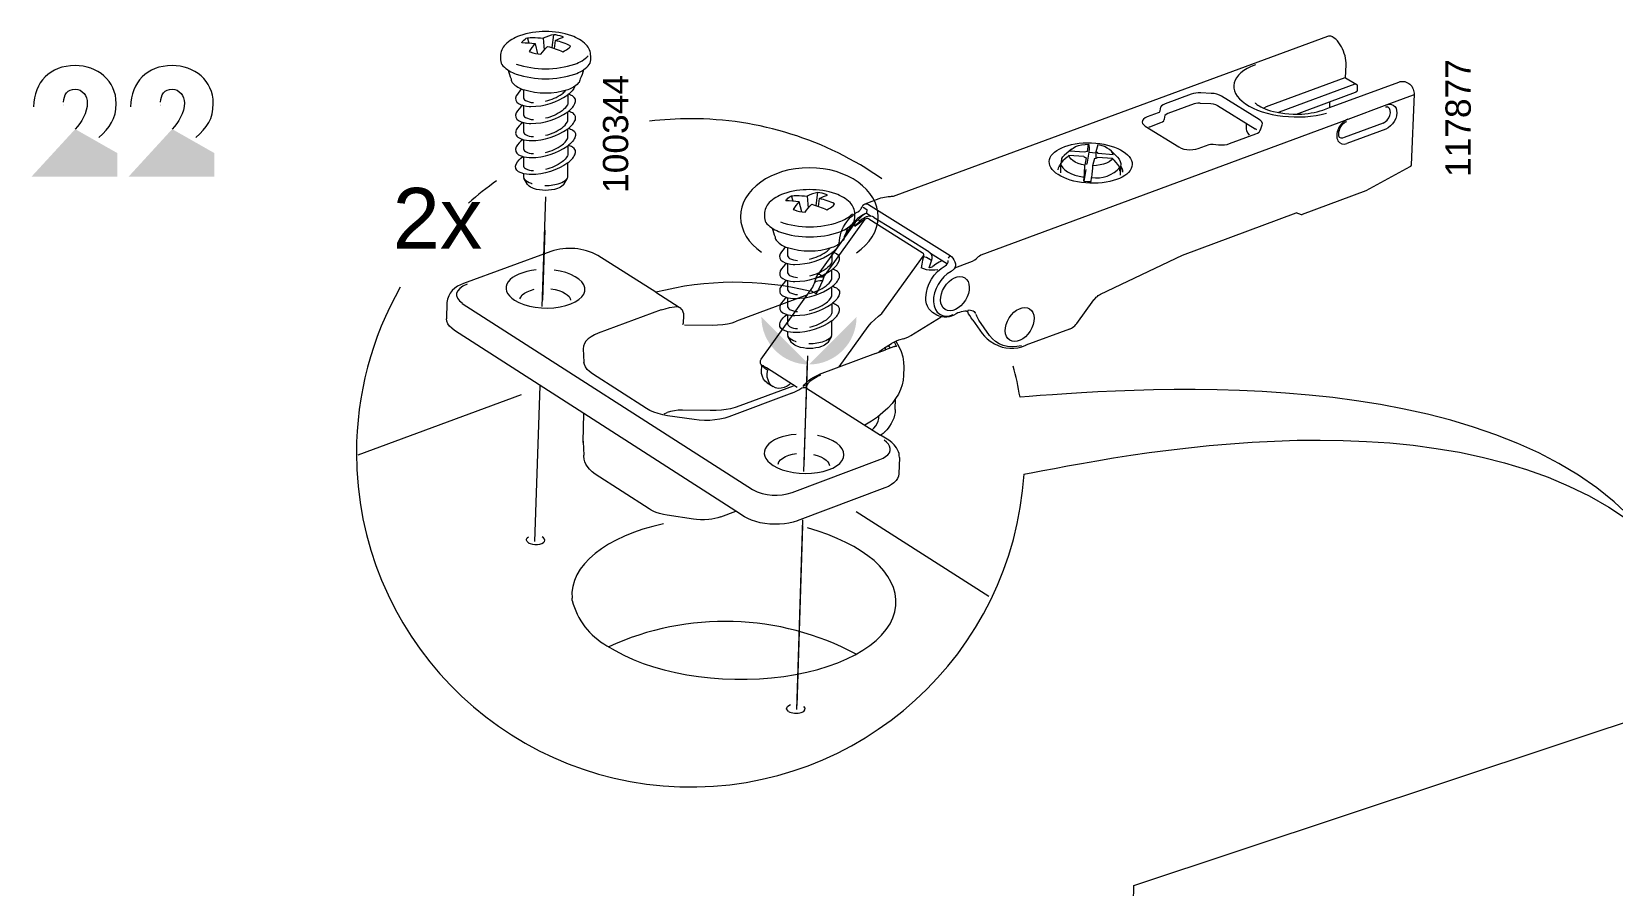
# Model space of a CAD drawing. Header units: metres. Extents: x -6.4 to 35.9, y -8.9 to 6.5.
# Drawn here: x 33.024 to 34.837, y -2.558 to -1.579 of the extents above; entities that cross this region are included whole.
import ezdxf

# ---------------------------------------------------------------- set-up
doc = ezdxf.new("R2010")
doc.units = ezdxf.units.M
doc.header["$MEASUREMENT"] = 0
for name, color, linetype, lineweight in [('PDF13_Geometry_Num_Penna__1_Num_Penna__255_Num_Penna__255_Num_Penna__255', 255, 'Continuous', 18), ('PDF13_Geometry_Num_Penna__7_Num_Penna__7_Num_Penna__7_Num_Penna__7', 7, 'Continuous', 18), ('PDF13_Text_Num_Penna__7_Num_Penna__7_Num_Penna__7_Num_Penna__7', 7, 'Continuous', 18)]:
    doc.layers.add(name, color=color, linetype=linetype, lineweight=lineweight)
doc.styles.add('GENERATED_STYLE_1', font='')
doc.styles.get('GENERATED_STYLE_1').set_extended_font_data('Arial')

msp = doc.modelspace()

# ---------------------------------------------------------------- hatches: boundary and pattern name
at = {"layer": 'PDF13_Geometry_Num_Penna__1_Num_Penna__255_Num_Penna__255_Num_Penna__255', "linetype": 'Continuous', "lineweight": 18}
for points in [[(33.8608, -1.9063, 0.414194), (33.9154, -1.9609)], [(33.9154, -1.9609, 0.414177), (33.9699, -1.9063)]]:
    msp.add_hatch(color=255, dxfattribs=at).paths.add_polyline_path(points)
at = {"layer": 'PDF13_Geometry_Num_Penna__7_Num_Penna__7_Num_Penna__7_Num_Penna__7', "linetype": 'Continuous', "lineweight": 18}
for points in [[(33.0607, -1.6601, 0.04411), (33.0612, -1.6653)], [(33.1719, -1.6601, 0.04411), (33.1724, -1.6653)], [(33.074, -1.691), (33.024, -1.7454), (33.1223, -1.7454), (33.1223, -1.7185)], [(33.1852, -1.691), (33.1353, -1.7454), (33.2336, -1.7454), (33.2336, -1.7185)]]:
    msp.add_hatch(color=7, dxfattribs=at).paths.add_polyline_path(points)

# ---------------------------------------------------------------- linework, layer by layer
at = {"layer": 'PDF13_Geometry_Num_Penna__1_Num_Penna__255_Num_Penna__255_Num_Penna__255', "color": 255, "linetype": 'Continuous', "lineweight": 18, "flags": 128}
for points in [[(33.6103, -1.887), (33.6129, -1.807)], [(33.9098, -2.0765), (33.9138, -1.9563)], [(33.9017, -2.352), (33.9084, -2.1454)]]:
    msp.add_lwpolyline(points, dxfattribs=at)
at = {"layer": 'PDF13_Geometry_Num_Penna__7_Num_Penna__7_Num_Penna__7_Num_Penna__7', "color": 7, "linetype": 'Continuous', "lineweight": 18, "flags": 128}
for points in [[(33.6469, -1.6279, 0.116678), (33.6623, -1.6184, 0.199263), (33.6651, -1.6117), (33.6651, -1.6073, 0.199297), (33.6597, -1.5942, 0.116398), (33.6433, -1.584, 0.161956), (33.5835, -1.584, 0.116287), (33.567, -1.5942, 0.199154), (33.5617, -1.6073), (33.5617, -1.6117, 0.199319), (33.5644, -1.6184, 0.116605), (33.5798, -1.6279, 0.162385)], [(33.9497, -1.8091, 0.116678), (33.9651, -1.7995, 0.199263), (33.9679, -1.7928), (33.9679, -1.7884, 0.199297), (33.9625, -1.7753, 0.116398), (33.946, -1.7652, 0.161956), (33.8862, -1.7652, 0.116287), (33.8698, -1.7753, 0.199154), (33.8644, -1.7884), (33.8644, -1.7928, 0.199319), (33.8672, -1.7995, 0.116605), (33.8826, -1.8091, 0.162385)]]:
    msp.add_lwpolyline(points, format="xyb", close=True, dxfattribs=at)
for points in [[(33.6016, -1.5933, 0.033704), (33.5862, -1.5922, -0.121442), (33.5874, -1.5901, -0.134616), (33.5927, -1.5862)], [(33.5945, -1.5925), (33.5927, -1.5862, -0.014021), (33.5984, -1.5861, -0.02955), (33.6107, -1.5868)], [(33.6043, -1.6047), (33.6016, -1.5933, 0.068225), (33.5944, -1.602, 0.009796), (33.5958, -1.6025, 0.055413), (33.608, -1.6052, -0.06123), (33.6157, -1.5961, -0.039452), (33.6331, -1.6023, 0.106984), (33.6407, -1.5974, 0.105974), (33.6419, -1.5955, 0.042868), (33.6248, -1.5894)], [(33.6208, -1.5976), (33.6227, -1.5827, 0.077604), (33.6107, -1.5868), (33.6116, -1.6004)], [(33.6235, -1.5985), (33.6248, -1.5894, -0.049273), (33.6338, -1.5855, 0.017956), (33.6323, -1.5849, 0.066477), (33.6227, -1.5827)], [(33.5798, -1.6164, 0.162505), (33.6469, -1.6164, 0.116506), (33.6623, -1.6069)], [(33.5705, -1.6234, 0.044749), (33.5738, -1.6334, 0.198015), (33.5759, -1.6385, 0.116083), (33.5877, -1.6458)], [(33.6567, -1.6231, -0.058834), (33.6529, -1.6334, -0.197865), (33.6508, -1.6385, -0.116428), (33.639, -1.6458, -0.162584), (33.5879, -1.6458), (33.5879, -1.6538, 0.276146), (33.5904, -1.6581, 0.116919), (33.5993, -1.6605)], [(33.586, -1.6452, 0.092563), (33.5798, -1.6529, 0.41405), (33.5824, -1.6618, 0.116186), (33.5945, -1.665, 0.00774), (33.5966, -1.665, 0.154824), (33.6387, -1.6516)], [(33.6474, -1.6414, -0.125037), (33.6389, -1.6515), (33.6389, -1.6609, -0.124029), (33.6383, -1.6632, -0.116819), (33.6322, -1.6701, -0.096091), (33.6134, -1.6786)], [(33.6134, -1.659, 0.095932), (33.6322, -1.6506, 0.072457), (33.6363, -1.6466)], [(33.5872, -1.6637, 0.106437), (33.5798, -1.6724, 0.413773), (33.5824, -1.6813, 0.116199), (33.5945, -1.6845, 0.009672), (33.5966, -1.6845, 0.154911), (33.6387, -1.6712)], [(33.5879, -1.664), (33.5879, -1.6734, 0.275631), (33.5904, -1.6776, 0.116107), (33.5993, -1.68)], [(33.6134, -1.6981, 0.095912), (33.6322, -1.6896, 0.116476), (33.6383, -1.6827, 0.124305), (33.6389, -1.6804), (33.6387, -1.6712, 0.116672), (33.647, -1.6618, 0.413813), (33.6443, -1.653, 0.046836), (33.6396, -1.651)], [(33.5872, -1.6833, 0.105362), (33.5798, -1.692, 0.414857), (33.5824, -1.7008, 0.115859), (33.5945, -1.704, 0.005812), (33.5966, -1.7041, 0.154993), (33.6387, -1.6907)], [(33.5879, -1.6835), (33.5879, -1.6929, 0.275213), (33.5904, -1.6972, 0.115665), (33.5993, -1.6996), (33.5995, -1.6996)], [(33.6134, -1.7177, 0.095753), (33.6322, -1.7092, 0.116186), (33.6383, -1.7023, 0.124029), (33.6389, -1.7), (33.6387, -1.6907, 0.117141), (33.647, -1.6814, 0.414418), (33.6443, -1.6725, 0.049003), (33.6396, -1.6705)], [(33.999, -1.748, 0.154349), (33.7797, -1.6791, 0.030436), (33.7326, -1.6819)], [(33.5872, -1.7028, 0.105554), (33.5798, -1.7115, 0.413478), (33.5824, -1.7204, 0.116199), (33.5945, -1.7236, 0.005812), (33.5966, -1.7236, 0.154829), (33.6387, -1.7102)], [(33.5879, -1.703), (33.5879, -1.7124, 0.27547), (33.5904, -1.7167, 0.116937), (33.5993, -1.7191), (33.5995, -1.7191)], [(33.6396, -1.6901, -0.046068), (33.6443, -1.6919, -0.413248), (33.647, -1.7009, -0.116279), (33.6389, -1.7101), (33.6389, -1.7195, -0.124169), (33.6383, -1.7218, -0.116425), (33.6322, -1.7287, -0.095743), (33.6134, -1.7372)], [(33.6387, -1.7298, 0.116748), (33.647, -1.7204, 0.413967), (33.6443, -1.7116, 0.046087), (33.6396, -1.7096)], [(33.6123, -1.7557, 0.007574), (33.6134, -1.7557, 0.0805), (33.6299, -1.753, 0.116365), (33.6375, -1.7484, 0.200301), (33.6389, -1.7451), (33.6389, -1.7297, -0.1549), (33.5966, -1.7432, -0.007744), (33.5945, -1.7431, -0.116186), (33.5824, -1.7399, -0.414055), (33.5798, -1.7311, -0.106628), (33.5872, -1.7224)], [(33.5879, -1.7226), (33.5879, -1.732, 0.276146), (33.5904, -1.7363, 0.116919), (33.5993, -1.7386)], [(34.2329, -1.7373), (34.2306, -1.7505), (34.2347, -1.751), (34.239, -1.7512), (34.2392, -1.7465, 0.275339), (34.2718, -1.7345), (34.2696, -1.7316), (34.2674, -1.7291), (34.2653, -1.7267), (34.2633, -1.7247), (34.2462, -1.7235)], [(33.5879, -1.7421), (33.5879, -1.7451, 0.20007), (33.5892, -1.7484, 0.116752), (33.5968, -1.753, 0.003258), (33.5979, -1.7534)], [(33.6382, -1.7474), (33.634, -1.7545, -0.064941), (33.6334, -1.7552, -0.116461), (33.6271, -1.7591, -0.161959), (33.5996, -1.7591, -0.116357), (33.5933, -1.7552, -0.064941), (33.5927, -1.7545), (33.5885, -1.7474)], [(33.9043, -1.7744, 0.033704), (33.8889, -1.7733, -0.121442), (33.8902, -1.7712, -0.134616), (33.8954, -1.7674)], [(33.8973, -1.7736), (33.8954, -1.7674, -0.014021), (33.9012, -1.7672, -0.02955), (33.9134, -1.7679)], [(33.907, -1.7858), (33.9043, -1.7744, 0.068225), (33.8972, -1.7831, 0.009796), (33.8986, -1.7836, 0.055413), (33.9108, -1.7863, -0.06123), (33.9185, -1.7772, -0.039452), (33.9358, -1.7834, 0.106984), (33.9434, -1.7785, 0.105974), (33.9446, -1.7766, 0.042868), (33.9276, -1.7706)], [(33.9236, -1.7787), (33.9255, -1.7638, 0.077604), (33.9134, -1.7679), (33.9143, -1.7815)], [(33.9263, -1.7796), (33.9276, -1.7706, -0.049273), (33.9366, -1.7666, 0.017956), (33.9351, -1.766, 0.066477), (33.9255, -1.7638)], [(33.8826, -1.7975, 0.162505), (33.9497, -1.7975, 0.116506), (33.9651, -1.788)], [(33.8733, -1.8045, 0.044749), (33.8766, -1.8145, 0.198015), (33.8787, -1.8196, 0.116083), (33.8905, -1.8269)], [(33.9595, -1.8042, -0.058834), (33.9557, -1.8145, -0.197865), (33.9536, -1.8196, -0.116428), (33.9417, -1.8269, -0.162584), (33.8906, -1.827), (33.8906, -1.835, 0.276146), (33.8932, -1.8392, 0.116919), (33.9021, -1.8416)], [(33.7398, -1.8781), (33.6734, -1.8359, 0.207227), (33.6193, -1.8314), (33.5194, -1.8682, 0.320421), (33.5003, -1.8898), (33.4998, -1.9085)], [(33.8887, -1.8263, 0.092563), (33.8825, -1.834, 0.41405), (33.8852, -1.8429, 0.116186), (33.8972, -1.8461, 0.00774), (33.8993, -1.8461, 0.154824), (33.9415, -1.8327)], [(33.9502, -1.8226, -0.125037), (33.9416, -1.8326), (33.9416, -1.842, -0.124029), (33.9411, -1.8443, -0.116819), (33.9349, -1.8512, -0.096091), (33.9161, -1.8597)], [(33.9161, -1.8402, 0.095932), (33.935, -1.8317, 0.072457), (33.9391, -1.8278)], [(33.8899, -1.8449, 0.106437), (33.8825, -1.8536, 0.413773), (33.8852, -1.8624, 0.116199), (33.8972, -1.8656, 0.009672), (33.8993, -1.8657, 0.154911), (33.9415, -1.8523)], [(33.8906, -1.8451), (33.8906, -1.8545, 0.275631), (33.8932, -1.8588, 0.116107), (33.9021, -1.8611)], [(33.9161, -1.8793, 0.095912), (33.9349, -1.8708, 0.116476), (33.9411, -1.8638, 0.124305), (33.9416, -1.8616), (33.9415, -1.8523, 0.116672), (33.9497, -1.8429, 0.413813), (33.9471, -1.8341, 0.046836), (33.9424, -1.8321)], [(34.0961, -1.8998), (34.0941, -1.8998), (34.0921, -1.9), (34.0898, -1.9005), (34.088, -1.9011), (34.0859, -1.9018), (34.0841, -1.9029, -0.282651), (34.0621, -1.9042), (34.0571, -1.9011), (34.0549, -1.8993), (34.0529, -1.897), (34.0513, -1.8941), (34.0501, -1.8912), (34.0495, -1.8876), (34.0493, -1.884, -0.253946), (34.0716, -1.8477), (34.0729, -1.8468), (34.074, -1.8452), (34.0749, -1.8437), (34.0751, -1.8418)], [(33.9165, -1.8769, 0.123143), (33.7398, -1.8781), (33.7664, -1.895), (33.7666, -1.895), (33.7666, -1.8953), (33.7668, -1.8953), (33.7668, -1.8954), (33.7671, -1.8954), (33.7673, -1.8957), (33.7675, -1.8957), (33.7675, -1.8959), (33.7678, -1.8959), (33.7678, -1.8961), (33.768, -1.8961), (33.768, -1.8964), (33.7682, -1.8964), (33.7682, -1.8966), (33.7684, -1.8966), (33.7684, -1.8969), (33.7687, -1.8969), (33.7687, -1.897), (33.7689, -1.897), (33.7689, -1.8973), (33.7691, -1.8973), (33.7691, -1.8975), (33.7694, -1.8977), (33.7694, -1.8979), (33.7696, -1.8979), (33.7696, -1.8982), (33.7698, -1.8984), (33.7698, -1.8986), (33.77, -1.8986), (33.77, -1.8989), (33.7702, -1.8991), (33.7702, -1.8993), (33.7705, -1.8995), (33.7705, -1.8998), (33.7707, -1.9), (33.7707, -1.9002), (33.7707, -1.9005), (33.7709, -1.9006), (33.7709, -1.9009), (33.7709, -1.9011), (33.7712, -1.9014), (33.7712, -1.9015), (33.7712, -1.9018), (33.7712, -1.902), (33.7712, -1.9022), (33.7714, -1.9022), (33.7714, -1.9025), (33.7714, -1.9027), (33.7714, -1.9029), (33.7714, -1.9031), (33.7714, -1.9034), (33.7714, -1.9035), (33.7714, -1.9038), (33.7714, -1.904), (33.7714, -1.9042), (33.7712, -1.9137)], [(33.8899, -1.8644, 0.105362), (33.8825, -1.8731, 0.414857), (33.8852, -1.882, 0.115859), (33.8972, -1.8852, 0.005812), (33.8993, -1.8852, 0.154993), (33.9415, -1.8718)], [(33.8906, -1.8646), (33.8906, -1.874, 0.275213), (33.8932, -1.8783, 0.115665), (33.9021, -1.8807), (33.9023, -1.8807)], [(33.9161, -1.8988, 0.095753), (33.9349, -1.8903, 0.116186), (33.9411, -1.8834, 0.124029), (33.9416, -1.8811), (33.9415, -1.8718, 0.117141), (33.9497, -1.8625, 0.414418), (33.9471, -1.8536, 0.049003), (33.9424, -1.8517)], [(33.4467, -1.8724, 0.130879), (33.3965, -2.0622, 0.968599), (34.162, -2.0866)], [(33.8899, -1.8839, 0.105554), (33.8825, -1.8926, 0.413478), (33.8852, -1.9015, 0.116199), (33.8972, -1.9047, 0.005812), (33.8993, -1.9047, 0.154829), (33.9415, -1.8914)], [(33.8906, -1.8842), (33.8906, -1.8936, 0.27547), (33.8932, -1.8978, 0.116937), (33.9021, -1.9002), (33.9023, -1.9002)], [(33.9424, -1.8712, -0.046068), (33.947, -1.8731, -0.413248), (33.9497, -1.882, -0.116279), (33.9416, -1.8912), (33.9416, -1.9006, -0.124169), (33.9411, -1.9029, -0.116425), (33.9349, -1.9099, -0.095743), (33.9161, -1.9183)], [(33.5178, -1.8908), (33.8507, -2.1042, 0.213569), (33.8962, -2.1075), (33.9965, -2.0699)], [(33.9415, -1.9109, 0.116748), (33.9497, -1.9016, 0.413967), (33.9471, -1.8927, 0.046087), (33.9424, -1.8907)], [(33.9151, -1.9368, 0.007574), (33.9161, -1.9369, 0.0805), (33.9327, -1.9342, 0.116365), (33.9403, -1.9295, 0.200301), (33.9416, -1.9262), (33.9416, -1.9108, -0.1549), (33.8993, -1.9243, -0.007744), (33.8972, -1.9242, -0.116186), (33.8852, -1.921, -0.414055), (33.8825, -1.9122, -0.106628), (33.8899, -1.9035)], [(33.8906, -1.9037), (33.8906, -1.9131, 0.276146), (33.8932, -1.9174, 0.116919), (33.9021, -1.9198)], [(33.8906, -1.9232), (33.8906, -1.9262, 0.20007), (33.892, -1.9295, 0.116752), (33.8996, -1.9342, 0.003258), (33.9007, -1.9345)], [(33.941, -1.9286), (33.9368, -1.9356, -0.064941), (33.9362, -1.9363, -0.116461), (33.9299, -1.9403, -0.161959), (33.9024, -1.9403, -0.116357), (33.8961, -1.9363, -0.064941), (33.8955, -1.9356), (33.8913, -1.9286)], [(34.1231, -1.934), (34.1281, -1.9372, 0.239882), (34.1639, -1.9389)]]:
    msp.add_lwpolyline(points, format="xyb", dxfattribs=at)
for points in [[(34.0152, -1.7668), (34.5103, -1.5845)], [(34.5103, -1.5845), (34.5114, -1.5842), (34.5123, -1.584), (34.5135, -1.5842), (34.5144, -1.5845), (34.515, -1.5849), (34.5157, -1.5851)], [(34.5306, -1.6321), (34.5313, -1.6174), (34.5313, -1.6149), (34.531, -1.6124), (34.5306, -1.6097), (34.5301, -1.6071), (34.5292, -1.6043), (34.5283, -1.6016), (34.5272, -1.5991), (34.5259, -1.5967), (34.5245, -1.5942), (34.5229, -1.5919), (34.5213, -1.5899), (34.5195, -1.588), (34.5175, -1.5866), (34.5157, -1.5851), (34.515, -1.5849), (34.5144, -1.5851)], [(34.3645, -1.6494), (34.3616, -1.6494), (34.3589, -1.6496), (34.3561, -1.65), (34.3537, -1.651)], [(34.3767, -1.65), (34.3645, -1.6494)], [(34.5297, -1.6322), (34.4427, -1.6644)], [(34.5428, -1.6395), (34.542, -1.6393), (34.5414, -1.6395), (34.4544, -1.6717)], [(34.4742, -1.674), (34.5123, -1.6598), (34.542, -1.6487)], [(34.5123, -1.6598), (34.5121, -1.6663), (34.5917, -1.637)], [(34.5306, -1.6321), (34.5303, -1.6321), (34.5297, -1.6322)], [(34.5306, -1.6321), (34.5428, -1.6395), (34.543, -1.6395), (34.543, -1.6397), (34.5432, -1.6397), (34.5432, -1.6399), (34.5434, -1.6399), (34.5434, -1.6402), (34.5437, -1.6402), (34.5437, -1.6403), (34.5437, -1.6406), (34.5439, -1.6406), (34.5439, -1.6409), (34.5439, -1.641), (34.5439, -1.6413), (34.5439, -1.6415), (34.5441, -1.6415), (34.5441, -1.6417)], [(34.5439, -1.6465), (34.5439, -1.6467), (34.5439, -1.647), (34.5437, -1.647), (34.5437, -1.6471), (34.5437, -1.6474), (34.5437, -1.6475), (34.5434, -1.6475), (34.5434, -1.6478), (34.5432, -1.6478), (34.5432, -1.648), (34.543, -1.6483), (34.5428, -1.6483), (34.5428, -1.6485), (34.5426, -1.6485), (34.5426, -1.6487), (34.5423, -1.6487), (34.542, -1.6487)], [(34.5441, -1.6417), (34.5439, -1.6465)], [(34.6031, -1.6386), (34.6042, -1.6395), (34.6054, -1.6406), (34.6065, -1.6419), (34.6074, -1.6435), (34.6081, -1.6451), (34.6086, -1.6467), (34.609, -1.6483), (34.6092, -1.6498), (34.6092, -1.651), (34.6058, -1.7321), (34.6058, -1.7323), (34.6058, -1.7325), (34.6058, -1.7328), (34.6056, -1.7328), (34.6056, -1.733), (34.6056, -1.7332), (34.6054, -1.7332), (34.6054, -1.7335), (34.6052, -1.7336), (34.6052, -1.7339), (34.605, -1.7339), (34.6047, -1.7339), (34.6047, -1.7341), (34.6045, -1.7341), (34.554, -1.7618), (34.5538, -1.7618)], [(34.5917, -1.637), (34.5932, -1.6365), (34.595, -1.6363), (34.5966, -1.6363), (34.5984, -1.6365), (34.6, -1.6373), (34.6018, -1.6379), (34.6031, -1.6386)], [(34.3181, -1.6674), (34.3178, -1.6705)], [(34.3237, -1.662), (34.3215, -1.6631), (34.3197, -1.6643), (34.3185, -1.6659), (34.3181, -1.6674)], [(34.3537, -1.651), (34.3237, -1.662)], [(34.3569, -1.6622), (34.3269, -1.6732)], [(34.3638, -1.6613), (34.3614, -1.6613), (34.3589, -1.6615), (34.3569, -1.6622)], [(34.3638, -1.6613), (34.376, -1.6618), (34.3789, -1.6622), (34.3816, -1.6629), (34.3839, -1.6638), (34.4271, -1.6906)], [(34.3882, -1.6532), (34.3859, -1.6519), (34.383, -1.651), (34.3798, -1.6503), (34.3767, -1.65)], [(34.4316, -1.6798), (34.3882, -1.6532)], [(34.4269, -1.6608), (34.4271, -1.6611), (34.4278, -1.6618), (34.429, -1.6627), (34.4301, -1.6636), (34.4316, -1.6644), (34.4334, -1.6656), (34.4357, -1.6665), (34.4384, -1.6676), (34.4411, -1.6687), (34.4445, -1.6699), (34.4481, -1.6708), (34.4521, -1.6717), (34.4565, -1.6725), (34.461, -1.6731), (34.4657, -1.6735), (34.4706, -1.674), (34.4756, -1.674), (34.4806, -1.6737), (34.4841, -1.6735), (34.4878, -1.6731), (34.4912, -1.6725), (34.4945, -1.6719), (34.4981, -1.6712), (34.5015, -1.6701), (34.5046, -1.6692), (34.5121, -1.6663)], [(34.4427, -1.6644), (34.4396, -1.6656), (34.4368, -1.6669)], [(34.5779, -1.6631), (34.5806, -1.6624), (34.5831, -1.6627), (34.5853, -1.6634), (34.5871, -1.6649), (34.5885, -1.6669), (34.5892, -1.6696), (34.5894, -1.6725), (34.5889, -1.6757), (34.5881, -1.6789), (34.5865, -1.6821), (34.5845, -1.685), (34.582, -1.6874), (34.5795, -1.6894), (34.5768, -1.6909), (34.5322, -1.7075)], [(34.5779, -1.6631), (34.5333, -1.6798)], [(34.5795, -1.666), (34.5792, -1.6659), (34.5788, -1.6659), (34.5784, -1.6656), (34.5779, -1.6656), (34.5774, -1.6659), (34.577, -1.6659), (34.5763, -1.666)], [(34.6081, -1.6519), (34.5779, -1.6631)], [(34.6092, -1.651), (34.6088, -1.6516), (34.6081, -1.6519)], [(34.5333, -1.6798), (34.1126, -1.8355)], [(34.3032, -1.6769), (34.3007, -1.6782), (34.2989, -1.6796), (34.2978, -1.6812), (34.2973, -1.6829), (34.2978, -1.6845), (34.2992, -1.6861), (34.301, -1.6877)], [(34.3158, -1.6724), (34.3032, -1.6769)], [(34.3061, -1.6884), (34.3187, -1.6836), (34.3208, -1.6828), (34.3221, -1.6814), (34.3228, -1.68)], [(34.3178, -1.6705), (34.3174, -1.6712), (34.3169, -1.6719), (34.3158, -1.6724)], [(34.3231, -1.6769), (34.3228, -1.68)], [(34.3269, -1.6732), (34.3248, -1.6741), (34.3235, -1.6755), (34.3231, -1.6769)], [(34.4165, -1.6841), (34.4165, -1.6881), (34.4165, -1.6906), (34.4172, -1.693), (34.4186, -1.6956), (34.4201, -1.6981)], [(34.435, -1.6861), (34.4352, -1.6845), (34.4348, -1.6828), (34.4334, -1.6814), (34.4316, -1.6798)], [(34.4535, -1.6719), (34.4537, -1.6719), (34.4539, -1.6717), (34.4542, -1.6717), (34.4544, -1.6717)], [(34.5317, -1.6825), (34.5306, -1.6829), (34.5297, -1.6836), (34.5286, -1.6845), (34.5274, -1.6854), (34.5263, -1.6865), (34.5254, -1.688), (34.5245, -1.6893), (34.5238, -1.6909), (34.5231, -1.6925), (34.5227, -1.6938), (34.5225, -1.6954), (34.5225, -1.6967), (34.5225, -1.6976), (34.5227, -1.6987), (34.5229, -1.6994), (34.5231, -1.6999), (34.5234, -1.7003), (34.5238, -1.7005)], [(34.5736, -1.6841), (34.529, -1.7007), (34.527, -1.7012), (34.5254, -1.7012), (34.5238, -1.7005)], [(34.301, -1.6877), (34.3395, -1.7115)], [(34.3061, -1.6884), (34.3057, -1.6886), (34.305, -1.6889)], [(34.3976, -1.7075), (34.4276, -1.6965)], [(34.429, -1.692), (34.4283, -1.6913), (34.4271, -1.6906)], [(34.4276, -1.6965), (34.4296, -1.6956), (34.4314, -1.6945), (34.4325, -1.693), (34.4332, -1.6917)], [(34.4332, -1.6917), (34.435, -1.6861)], [(34.2304, -1.7224), (34.2133, -1.7212), (34.2113, -1.7231), (34.209, -1.7251), (34.2065, -1.7274), (34.204, -1.7299)], [(34.2052, -1.7247), (34.2063, -1.7228), (34.2081, -1.7211)], [(34.2162, -1.7141), (34.2081, -1.7211)], [(34.2309, -1.746), (34.2311, -1.7423), (34.2313, -1.7387), (34.2315, -1.7355), (34.2318, -1.7323), (34.2277, -1.7315), (34.2241, -1.7303), (34.2207, -1.7289), (34.2178, -1.7271), (34.2158, -1.7254), (34.2142, -1.7233), (34.2133, -1.7212)], [(34.2144, -1.7163), (34.216, -1.7143), (34.2182, -1.7127), (34.221, -1.7111), (34.2243, -1.7099), (34.2279, -1.7091), (34.232, -1.7085), (34.236, -1.7082)], [(34.2313, -1.7176), (34.2144, -1.7163)], [(34.2347, -1.7166), (34.2329, -1.717), (34.2313, -1.7176)], [(34.2365, -1.7131), (34.2363, -1.7176), (34.234, -1.731)], [(34.2347, -1.7166), (34.236, -1.7082), (34.2363, -1.7093), (34.2363, -1.7105), (34.2365, -1.7118), (34.2365, -1.7131)], [(34.2363, -1.7176), (34.2403, -1.7179), (34.2444, -1.7181)], [(34.2444, -1.7172), (34.2442, -1.7244)], [(34.2642, -1.7203), (34.2635, -1.7183), (34.2622, -1.7163), (34.2599, -1.7143), (34.2573, -1.7127), (34.2541, -1.7111), (34.2505, -1.7099), (34.2464, -1.7089), (34.2444, -1.7172)], [(34.2471, -1.719), (34.246, -1.7179), (34.2444, -1.7172)], [(34.2642, -1.7203), (34.2471, -1.719)], [(34.2615, -1.7156), (34.2692, -1.7233)], [(34.3395, -1.7115), (34.342, -1.713), (34.3451, -1.7138), (34.3485, -1.7145), (34.3521, -1.7147), (34.3555, -1.7145), (34.3589, -1.7141), (34.3618, -1.7131), (34.3744, -1.7086), (34.3758, -1.7082), (34.3771, -1.7082), (34.3787, -1.7082)], [(34.3787, -1.7082), (34.385, -1.7089)], [(34.385, -1.7089), (34.3884, -1.7091), (34.3917, -1.7089), (34.3949, -1.7085), (34.3976, -1.7075)], [(34.2011, -1.7377), (34.2013, -1.7355), (34.2025, -1.7332), (34.204, -1.7312)], [(34.2038, -1.7332), (34.2036, -1.7413)], [(34.204, -1.7321), (34.2038, -1.7332), (34.2038, -1.7344), (34.204, -1.7299)], [(34.205, -1.7289), (34.2052, -1.7247)], [(34.2304, -1.7224), (34.2315, -1.7233), (34.2333, -1.724)], [(34.2333, -1.724), (34.2318, -1.7323)], [(34.234, -1.731), (34.2336, -1.7312), (34.2331, -1.7312)], [(34.2426, -1.7248), (34.2406, -1.733), (34.2403, -1.7359), (34.2399, -1.7393), (34.2396, -1.7427), (34.2392, -1.7465)], [(34.2633, -1.7247), (34.2617, -1.7267), (34.2595, -1.7285), (34.2565, -1.73), (34.2532, -1.7312), (34.2491, -1.7321), (34.245, -1.7328), (34.2406, -1.733)], [(34.2426, -1.7248), (34.2446, -1.7242), (34.2462, -1.7235)], [(34.2692, -1.7233), (34.271, -1.7255), (34.2723, -1.728), (34.2728, -1.7305)], [(34.2728, -1.7305), (34.2726, -1.735), (34.2718, -1.735)], [(34.2718, -1.7391), (34.2718, -1.7345)], [(34.2726, -1.735), (34.2726, -1.737), (34.2718, -1.7391)], [(34.2726, -1.7357), (34.2723, -1.7438)], [(34.2728, -1.7336), (34.2742, -1.7359), (34.2748, -1.7381), (34.275, -1.7404)], [(34.2306, -1.7505), (34.2309, -1.746)], [(33.6096, -1.8944), (33.6137, -1.7688)], [(33.9798, -1.7765), (33.9958, -1.7706)], [(33.9958, -1.7706), (33.9978, -1.7699), (33.9999, -1.7695), (34.0019, -1.769), (34.0042, -1.7686), (34.0062, -1.7683), (34.0087, -1.7682), (34.0098, -1.7679), (34.0112, -1.7679), (34.0123, -1.7677), (34.0134, -1.7674), (34.0143, -1.7673), (34.0152, -1.7668)], [(34.5538, -1.7618), (34.481, -1.7889), (34.4806, -1.7891), (34.4801, -1.7891)], [(33.9323, -1.8603), (33.9796, -1.7943)], [(33.9503, -1.8234), (33.9501, -1.8216), (33.9503, -1.8186), (33.9507, -1.8155), (33.9514, -1.8123), (33.9523, -1.8092), (33.9535, -1.806), (33.955, -1.8031), (33.9569, -1.7999), (33.9587, -1.7972), (33.9609, -1.7944), (33.9631, -1.792), (33.9656, -1.79), (33.9681, -1.7879), (33.9708, -1.7862), (33.9719, -1.7857)], [(33.9778, -1.7889), (33.9744, -1.7911), (33.971, -1.7936), (33.9676, -1.7968), (33.9647, -1.8004), (33.9623, -1.804), (33.96, -1.808), (33.9582, -1.8123)], [(33.9785, -1.793), (33.9762, -1.7944), (33.9742, -1.7963), (33.9722, -1.7981), (33.9702, -1.7999), (33.9683, -1.8017), (33.9681, -1.8017), (33.9681, -1.8019), (33.9681, -1.8021), (33.9681, -1.8024), (33.9683, -1.8024)], [(33.9814, -1.7873), (33.9796, -1.7882), (33.9778, -1.7894), (33.9764, -1.7904), (33.9751, -1.7916), (33.9735, -1.7931), (33.9717, -1.795)], [(33.9719, -1.7857), (33.9724, -1.7852), (33.9731, -1.7848), (33.9735, -1.7844), (33.974, -1.7837), (33.9744, -1.7832), (33.9749, -1.7826)], [(33.9728, -1.7857), (33.9724, -1.7855), (33.9719, -1.7857)], [(33.9749, -1.7826), (33.9753, -1.7819), (33.9758, -1.781), (33.9762, -1.7803), (33.9766, -1.7794), (33.9771, -1.7787), (33.9778, -1.7781)], [(33.9776, -1.7806), (33.9816, -1.783), (33.9814, -1.7873), (33.9866, -1.7907)], [(33.9778, -1.7781), (33.978, -1.7776), (33.9785, -1.7774), (33.9787, -1.7771), (33.9792, -1.777), (33.9796, -1.7767), (33.9798, -1.7765), (33.9809, -1.7765), (33.9823, -1.7767), (33.9837, -1.7774), (34.0774, -1.8359)], [(33.9785, -1.793), (33.9787, -1.7927), (33.9789, -1.7924), (33.9792, -1.7923), (33.9794, -1.7923), (33.9796, -1.792)], [(33.9841, -1.794), (33.9827, -1.7936), (33.9812, -1.7936), (33.9796, -1.7943), (33.9794, -1.7944), (33.9789, -1.7947)], [(33.9796, -1.792), (33.9814, -1.7911), (33.983, -1.7907), (33.9845, -1.7904), (33.9863, -1.7904), (33.9877, -1.7908), (33.9893, -1.7916), (33.9895, -1.7918), (34.0118, -1.8057), (34.0508, -1.8301)], [(33.9841, -1.794), (34.0452, -1.8324)], [(34.3436, -1.8355), (34.4738, -1.7871)], [(34.4801, -1.7891), (34.4738, -1.7871), (34.474, -1.7871)], [(33.9683, -1.7981), (33.926, -1.8572), (33.9264, -1.8572), (33.9273, -1.8574), (33.9285, -1.858), (33.9302, -1.859), (33.9323, -1.8603)], [(33.9683, -1.8024), (33.9676, -1.8017), (33.9674, -1.8011), (33.9674, -1.8004), (33.9674, -1.7996), (33.9679, -1.7991), (33.9683, -1.7981)], [(33.9692, -1.8008), (33.9674, -1.8011)], [(33.9674, -1.8011), (33.9679, -1.8011), (33.9681, -1.8011), (33.9683, -1.8011), (33.9686, -1.8011), (33.969, -1.8011)], [(33.9789, -1.7947), (33.9751, -1.7972), (33.9717, -1.7999), (33.9683, -1.8024)], [(33.9683, -1.7981), (33.9688, -1.7976), (33.9692, -1.797), (33.9699, -1.7965), (33.9704, -1.796), (33.971, -1.7954), (33.9717, -1.795)], [(33.9717, -1.795), (33.9742, -1.7963)], [(34.0508, -1.8301), (34.0508, -1.8303), (34.051, -1.8303), (34.0513, -1.8303), (34.0513, -1.8305), (34.0515, -1.8305), (34.0515, -1.8308), (34.0517, -1.8308)], [(33.999, -1.9025), (34.0465, -1.8362)], [(34.0465, -1.8362), (34.0465, -1.8366), (34.0465, -1.8371), (34.0454, -1.8414), (34.0447, -1.8459), (34.044, -1.8502)], [(34.0452, -1.8324), (34.0461, -1.8333), (34.0465, -1.8346), (34.0465, -1.8362)], [(34.0465, -1.8371), (34.0483, -1.8373), (34.0501, -1.838), (34.0519, -1.8389), (34.0533, -1.8398)], [(34.0544, -1.8333), (34.0517, -1.8308)], [(34.0533, -1.8502), (34.056, -1.8421), (34.0533, -1.8398)], [(34.0684, -1.8418), (34.0646, -1.8437), (34.0609, -1.8459), (34.0573, -1.8486), (34.0571, -1.8488), (34.0562, -1.8493), (34.0549, -1.8498), (34.0533, -1.8502)], [(34.056, -1.8421), (34.0567, -1.8393), (34.0565, -1.8369), (34.0558, -1.8349), (34.0544, -1.8333)], [(34.0547, -1.8333), (34.074, -1.8454)], [(34.0774, -1.8359), (34.0763, -1.8369), (34.0756, -1.838), (34.0751, -1.8391)], [(34.0774, -1.8359), (34.079, -1.8373), (34.0803, -1.8389), (34.0815, -1.8407), (34.0826, -1.843), (34.083, -1.8443), (34.0833, -1.8454), (34.0833, -1.8466), (34.0833, -1.8477), (34.083, -1.8488), (34.0826, -1.8502)], [(34.0826, -1.8502), (34.0999, -1.8437), (34.1028, -1.8423), (34.1056, -1.841), (34.1076, -1.8393), (34.1094, -1.8375)], [(34.1126, -1.8355), (34.1108, -1.8365), (34.1094, -1.8375)], [(34.2421, -1.8869), (34.2426, -1.8862), (34.2437, -1.8849), (34.2448, -1.8837), (34.246, -1.8828), (34.2471, -1.8817), (34.2484, -1.881), (34.2496, -1.8804), (34.3436, -1.8355)], [(33.9307, -1.8651), (33.9287, -1.87), (33.9262, -1.8749), (33.9233, -1.8797), (33.9212, -1.8784), (33.9194, -1.8775), (33.9181, -1.8768), (33.9174, -1.8763), (33.9169, -1.8763)], [(33.9215, -1.8675), (33.9231, -1.8628), (33.9237, -1.8619), (33.9251, -1.861), (33.9269, -1.8606), (33.9294, -1.8603), (33.9323, -1.8603), (33.9307, -1.8651)], [(33.9307, -1.8651), (33.9278, -1.8651), (33.9255, -1.8653), (33.9235, -1.8657), (33.9221, -1.8666), (33.9215, -1.8675)], [(33.9231, -1.8628), (33.9231, -1.8626), (33.9233, -1.8626), (33.9233, -1.8623), (33.9233, -1.8621), (33.9235, -1.8619), (33.9235, -1.8617), (33.9235, -1.8614), (33.9237, -1.8614), (33.9237, -1.8612), (33.9237, -1.861), (33.9239, -1.8608), (33.9239, -1.8606), (33.9241, -1.8603), (33.9241, -1.86), (33.9244, -1.8599), (33.9244, -1.8596), (33.9244, -1.8595), (33.9246, -1.8595), (33.9246, -1.8592), (33.9249, -1.859), (33.9249, -1.8587), (33.9251, -1.8587), (33.9251, -1.8585), (33.9251, -1.8583), (33.9253, -1.8583), (33.9253, -1.858), (33.9255, -1.858), (33.9255, -1.8578), (33.9255, -1.8576), (33.9257, -1.8576), (33.9257, -1.8574), (33.926, -1.8572)], [(34.063, -1.8522), (34.0596, -1.8527), (34.0562, -1.8527), (34.0533, -1.8527), (34.0503, -1.8522), (34.0472, -1.8513), (34.044, -1.8502)], [(34.0826, -1.8502), (34.0819, -1.8511), (34.0812, -1.8518), (34.0806, -1.8524), (34.0801, -1.8531), (34.0792, -1.8535), (34.0783, -1.8542)], [(33.5839, -1.8857), (33.5848, -1.8836), (33.5865, -1.8812), (33.5891, -1.8792), (33.5922, -1.8775), (33.5961, -1.8759), (33.6001, -1.8747)], [(33.6195, -1.874), (33.6242, -1.8749), (33.6285, -1.8761), (33.6326, -1.8776), (33.6359, -1.8795)], [(33.6359, -1.8795), (33.6382, -1.8812), (33.6402, -1.8831), (33.6414, -1.8851), (33.642, -1.8873)], [(33.9136, -1.8812), (33.8322, -1.9114)], [(33.8606, -1.9549), (33.9169, -1.8763), (33.9178, -1.8749), (33.9187, -1.8736), (33.9197, -1.8723), (33.9203, -1.8709), (33.921, -1.8691), (33.9215, -1.8675)], [(33.7457, -1.8984), (33.6736, -1.925), (33.6693, -1.927), (33.6655, -1.9291), (33.6621, -1.9315), (33.6596, -1.934), (33.6578, -1.9369), (33.6567, -1.9399), (33.6565, -1.9428), (33.6573, -1.9581)], [(33.7457, -1.8984), (33.7504, -1.8969), (33.7556, -1.8957), (33.761, -1.8948)], [(33.761, -1.8948), (33.763, -1.8944), (33.7648, -1.8944), (33.7664, -1.895)], [(33.9832, -1.9175), (33.9868, -1.9133), (33.9907, -1.9092), (33.9949, -1.9056), (33.999, -1.9025)], [(34.0961, -1.8998), (34.0968, -1.8998), (34.0977, -1.8991), (34.0981, -1.8982), (34.1004, -1.8986), (34.102, -1.8991), (34.1036, -1.8995), (34.1046, -1.9002), (34.1056, -1.9011), (34.1064, -1.9025)], [(34.0961, -1.8998), (34.097, -1.9), (34.0972, -1.9), (34.0972, -1.9002), (34.0972, -1.9005), (34.0975, -1.9005)], [(34.1033, -1.9101), (34.1013, -1.9074), (34.0997, -1.9049), (34.0984, -1.9027), (34.0975, -1.9006)], [(34.214, -1.9203), (34.2149, -1.92), (34.2162, -1.9194), (34.2176, -1.9184), (34.2189, -1.9175), (34.2201, -1.9164), (34.2212, -1.9151), (34.2223, -1.9137), (34.2421, -1.8869)], [(33.5088, -1.9218), (33.5057, -1.9194), (33.503, -1.9169), (33.5012, -1.9142), (33.5, -1.9113), (33.4998, -1.9085)], [(33.7712, -1.9137), (33.7709, -1.9143), (33.7705, -1.9153)], [(33.7727, -1.9153), (33.8048, -1.9158)], [(33.8048, -1.9158), (33.8106, -1.9155), (33.8165, -1.9151), (33.8221, -1.9142), (33.8273, -1.913), (33.8322, -1.9114)], [(33.9501, -1.9637), (33.9832, -1.9175)], [(34.0238, -1.9313), (34.0267, -1.9302), (34.0296, -1.9291), (34.0321, -1.9275), (34.067, -1.9063)], [(34.1033, -1.9101), (34.1139, -1.9252), (34.1166, -1.9286), (34.1197, -1.9315), (34.1231, -1.934)], [(34.1225, -1.9275), (34.1101, -1.9101), (34.109, -1.9076), (34.1078, -1.9056), (34.1072, -1.9035)], [(34.214, -1.9203), (34.1639, -1.9389), (34.1646, -1.9385)], [(33.6571, -2.0169), (33.5088, -1.9218)], [(34.004, -1.9405), (34.0098, -1.9369)], [(34.0087, -1.9421), (34.0076, -1.9405), (34.0066, -1.9389)], [(34.0238, -1.9313), (34.0181, -1.9331), (34.0152, -1.9343), (34.0123, -1.9356), (34.0098, -1.9369)], [(34.013, -1.9351), (34.0145, -1.9379), (34.0159, -1.9403)], [(34.015, -1.9343), (34.0184, -1.9401), (34.0211, -1.9459), (34.0229, -1.952), (34.0238, -1.9581), (34.024, -1.964)], [(34.159, -1.9395), (34.1536, -1.9403), (34.1482, -1.9408), (34.143, -1.9403), (34.138, -1.9392), (34.1335, -1.9372), (34.1292, -1.9347), (34.1256, -1.9313), (34.1225, -1.9275)], [(33.8615, -1.9624), (33.8613, -1.962), (33.8606, -1.961), (33.8601, -1.9606), (33.8599, -1.9599), (33.8597, -1.9588), (33.8597, -1.9572), (33.8599, -1.9563), (33.8601, -1.9556), (33.8606, -1.9549)], [(33.9096, -2.0835), (33.914, -1.9508)], [(33.9918, -1.9482), (33.9269, -1.9725)], [(33.9918, -1.9482), (34.003, -1.9441), (34.0032, -1.941)], [(33.9954, -1.9471), (33.9967, -1.9457), (33.9983, -1.9444), (33.9996, -1.9435), (34.001, -1.9424), (34.0024, -1.9415), (34.004, -1.9405)], [(34.0123, -1.9408), (34.003, -1.9441)], [(34.0159, -1.9403), (34.0152, -1.9403), (34.0145, -1.9403), (34.0141, -1.9403), (34.0134, -1.9403), (34.013, -1.9405), (34.0123, -1.9408)], [(33.7292, -2.0113), (33.667, -1.9717), (33.6637, -1.9691), (33.661, -1.9666), (33.6592, -1.9637), (33.6578, -1.961), (33.6573, -1.9581)], [(33.8674, -1.982), (33.8651, -1.9802), (33.8631, -1.9777), (33.862, -1.9746), (33.8611, -1.9711), (33.8609, -1.9674), (33.8613, -1.9635)], [(33.8613, -1.9635), (33.8613, -1.9633), (33.8613, -1.963), (33.8615, -1.9629), (33.8615, -1.9626), (33.8615, -1.9624)], [(33.9018, -1.9872), (33.8665, -1.9646), (33.8644, -1.9635), (33.8631, -1.9626), (33.8622, -1.9622), (33.8617, -1.9624), (33.8622, -1.9629), (33.8631, -1.9637), (33.8647, -1.965), (33.8644, -1.965), (33.8644, -1.9649)], [(33.8647, -1.965), (33.868, -1.9674)], [(33.8674, -1.982), (33.8742, -1.9863), (33.8717, -1.9845), (33.8698, -1.9818), (33.8685, -1.9786), (33.8676, -1.9753), (33.8676, -1.9714), (33.868, -1.9674)], [(33.9086, -1.9863), (33.91, -1.9843), (33.912, -1.9818), (33.9145, -1.9795), (33.9174, -1.9773), (33.9208, -1.9753), (33.9246, -1.9734), (33.9269, -1.9725)], [(33.9118, -1.9874), (33.9133, -1.9847), (33.9149, -1.982), (33.9176, -1.9793), (33.9208, -1.9768), (33.9246, -1.9747), (33.9289, -1.9727), (33.9278, -1.9725), (33.9269, -1.9725)], [(34.0238, -1.9734), (34.0233, -1.9789), (34.0222, -1.9843), (34.0204, -1.9894), (34.0179, -1.9948), (34.0147, -2)], [(34.024, -1.964), (34.0238, -1.9734)], [(33.6011, -2.1638), (33.607, -1.9855)], [(33.8958, -1.9937), (33.8234, -2.0208), (33.8187, -2.0224), (33.8133, -2.0237), (33.8076, -2.0244), (33.8018, -2.025), (33.7957, -2.025), (33.7896, -2.0248), (33.7837, -2.0241)], [(33.8971, -1.9856), (33.8362, -2.0084)], [(33.8939, -1.9836), (33.8904, -1.9859), (33.887, -1.9874), (33.8834, -1.988), (33.88, -1.9883), (33.8768, -1.9876), (33.8742, -1.9863)], [(33.8958, -1.9937), (33.9, -1.9919), (33.9039, -1.9899), (33.907, -1.9876), (33.9088, -1.9872), (33.9109, -1.9872), (33.9124, -1.9879), (33.9974, -2.0419)], [(33.9133, -1.9847), (33.9116, -1.9847), (33.91, -1.9854), (33.9086, -1.9863)], [(33.3984, -2.0646), (33.5859, -1.9953)], [(33.7837, -2.0241), (33.7533, -2.0196), (33.7479, -2.0185), (33.7425, -2.0172), (33.7376, -2.0156), (33.733, -2.0136), (33.7292, -2.0113)], [(33.8362, -2.0084), (33.8309, -2.0101), (33.8255, -2.0116), (33.8203, -2.0124), (33.8149, -2.0131), (33.809, -2.0136), (33.8022, -2.0136)], [(34.0143, -2.0124), (34.0147, -2), (34.0107, -2.0055), (34.0057, -2.0108), (34.0001, -2.016), (33.994, -2.0212), (33.9871, -2.026), (33.9794, -2.0305)], [(33.6565, -2.0496), (33.6573, -2.0172)], [(33.8144, -2.1355), (33.8315, -2.1289), (33.6571, -2.0169)], [(33.7493, -2.0174), (33.7527, -2.016)], [(33.7705, -2.0133), (33.7655, -2.0133), (33.761, -2.014), (33.7567, -2.0147), (33.7527, -2.016)], [(33.8022, -2.0136), (33.7705, -2.0133)], [(33.9877, -2.0357), (33.9899, -2.0338), (33.992, -2.0313), (33.9936, -2.0286), (33.9947, -2.0257), (33.9954, -2.0228), (33.9954, -2.0201)], [(34.0143, -2.0124), (34.0141, -2.0158), (34.0134, -2.0189), (34.0125, -2.0224), (34.0112, -2.0255), (34.0096, -2.0286), (34.0078, -2.0316), (34.0062, -2.0338), (34.0046, -2.0358), (34.0026, -2.0377), (34.0021, -2.0381), (34.0019, -2.0383), (34.0014, -2.0387), (34.0003, -2.0399), (33.9983, -2.0415), (33.9974, -2.0419)], [(33.9965, -2.0699), (34.0003, -2.0683), (34.0032, -2.0663), (34.0057, -2.0643), (34.0076, -2.062), (34.0084, -2.0595), (34.0084, -2.0571), (34.0078, -2.0546), (34.0064, -2.0521), (34.0042, -2.0498), (34.0014, -2.0475)], [(34.0191, -2.0676), (34.0188, -2.0654), (34.0186, -2.0631), (34.0179, -2.0611), (34.017, -2.0587), (34.0157, -2.0563), (34.0132, -2.0532), (34.0102, -2.0503), (34.0068, -2.0478), (33.9974, -2.0419)], [(33.6565, -2.0487), (33.6565, -2.0491), (33.6565, -2.0496), (33.6571, -2.0649)], [(33.6565, -2.0487), (33.6565, -2.049), (33.6565, -2.0491), (33.6565, -2.0494), (33.6565, -2.0496), (33.6565, -2.0498), (33.6565, -2.05), (33.6565, -2.0503), (33.6565, -2.0505), (33.6565, -2.05), (33.6565, -2.0496)], [(33.6571, -2.0659), (33.6571, -2.0654), (33.6571, -2.0649)], [(33.6702, -2.0865), (33.6668, -2.0841), (33.6637, -2.0809), (33.661, -2.0776), (33.6596, -2.0751), (33.6585, -2.0725), (33.6576, -2.0694), (33.6571, -2.0659)], [(33.88, -2.0751), (33.8809, -2.0725), (33.8827, -2.0703), (33.8852, -2.0683), (33.8883, -2.0665), (33.8922, -2.0649), (33.8964, -2.0638), (33.901, -2.0631)], [(33.9205, -2.064), (33.9249, -2.0652), (33.9289, -2.0667), (33.9323, -2.0685)], [(33.9323, -2.0685), (33.935, -2.0705), (33.9368, -2.0725), (33.9381, -2.0746), (33.9388, -2.0768)], [(34.0191, -2.0676), (34.0184, -2.0864)], [(33.7322, -2.1264), (33.6702, -2.0865)], [(34.0184, -2.0864), (34.0179, -2.089), (34.017, -2.0916), (34.0152, -2.094), (34.0127, -2.0965), (34.0098, -2.0985), (34.0064, -2.1006), (34.0024, -2.1023), (33.902, -2.14)], [(33.7529, -2.1336), (33.7484, -2.133), (33.7441, -2.1319), (33.74, -2.1305), (33.7374, -2.1294), (33.7346, -2.128), (33.7322, -2.1264)], [(33.8144, -2.1355), (33.811, -2.1366), (33.8076, -2.1375), (33.804, -2.1381), (33.8004, -2.1387), (33.7957, -2.1391), (33.791, -2.1391), (33.7863, -2.1387), (33.7831, -2.1384), (33.7529, -2.1336)], [(33.9021, -2.14), (33.8973, -2.1416), (33.8924, -2.1427), (33.8872, -2.1436), (33.8816, -2.144), (33.8759, -2.144), (33.8703, -2.1438), (33.8649, -2.1433), (33.8595, -2.1423), (33.8543, -2.1411), (33.8496, -2.1393), (33.8453, -2.1375), (33.8415, -2.1355), (33.8315, -2.1289)], [(33.9695, -2.1294), (34.1215, -2.2266)], [(33.9016, -2.3564), (33.9085, -2.1391)], [(33.5936, -2.1652), (33.5922, -2.1638), (33.5913, -2.1625), (33.5915, -2.1612), (33.5922, -2.1598), (33.5938, -2.1586)], [(33.644, -2.2314), (33.6438, -2.2288)], [(33.8919, -2.3586), (33.8906, -2.3572), (33.8897, -2.3558), (33.8899, -2.3545), (33.8906, -2.3532), (33.8922, -2.3518), (33.8942, -2.3509)], [(34.2878, -2.5582), (34.8942, -2.3569)], [(34.2875, -2.5781), (34.2878, -2.5582)]]:
    msp.add_lwpolyline(points, dxfattribs=at)
at = {"layer": 'PDF13_Geometry_Num_Penna__7_Num_Penna__7_Num_Penna__7_Num_Penna__7', "color": 7, "linetype": 'Continuous', "lineweight": 18}
for centre, radius, start, end in [((33.7817, -2.0644), 0.3862, 125.5397, 131.6386), ((33.7817, -2.0614), 0.3809, 9.5434, 15.0072), ((33.7226, -2.2124), 0.0809, 193.6424, 241.2402), ((33.8192, -2.576), 0.3205, 62.0367, 114.6033)]:
    msp.add_arc(centre, radius, start, end, dxfattribs=at)
for centre, major_axis, ratio, start_param, end_param in [((34.4714, -1.6439), (-0.0689, 0.0025), 0.480187, 5.423037, 8.442779), ((34.5743, -1.6749), (0.00515, 0.00895), 0.645281, 3.788575, 6.271521), ((34.5327, -1.6936), (0.0082, 0.0134), 0.673556, 0.689586, 3.837653), ((34.2434, -1.7288), (0.0395, 0.0003), 0.459647, 3.185748, 4.384994), ((33.6137, -1.8742), (-0.0457, 0.0012), 0.485271, 4.970945, 6.96253), ((33.6131, -1.874), (-0.0454, 0.0012), 0.486752, 0.691969, 4.504516), ((34.0802, -1.8786), (0.0145, 0.025), 0.668144, 0.803666, 3.883603), ((33.5756, -1.884), (-0.0645, 0.0036), 0.33228, 5.675443, 6.76505), ((33.908, -2.063), (-0.0439, 0.0009), 0.505348, 4.888803, 6.984844), ((33.9094, -2.0631), (-0.046, 0.0017), 0.492402, 0.715802, 4.377593), ((33.7953, -2.2189), (0.1517, 0.0077), 0.5316, 1.858026, 3.16935), ((33.7626, -2.2472), (0.2524, 0.0166), 0.448048, 6.225965, 7.182453), ((33.6016, -2.1619), (-0.0109, 0.0006), 0.493225, 0.768185, 3.944102), ((33.8297, -2.2293), (-0.1855, 0.0052), 0.498561, 0.678771, 3.112769), ((33.9002, -2.3554), (-0.0108, 0.0005), 0.500037, 0.723701, 3.707291)]:
    msp.add_ellipse(centre, major_axis=major_axis, ratio=ratio, start_param=start_param, end_param=end_param, dxfattribs=at)
for centre, major_axis, ratio in [((34.2384, -1.7299), (-0.0476, 0.0018), 0.485822), ((34.0827, -1.8796), (0.0112, 0.0181), 0.668241), ((34.157, -1.915), (0.0114, 0.018), 0.666077)]:
    msp.add_ellipse(centre, major_axis=major_axis, ratio=ratio, dxfattribs=at)
for points in [[(33.0738, -1.6182), (33.0449, -1.6182), (33.0271, -1.6372), (33.0261, -1.6653)], [(33.121, -1.6617), (33.121, -1.6351), (33.0994, -1.6182), (33.0738, -1.6182)], [(33.1851, -1.6182), (33.1562, -1.6182), (33.1384, -1.6372), (33.1374, -1.6653)], [(33.2323, -1.6617), (33.2323, -1.6351), (33.2107, -1.6182), (33.1851, -1.6182)], [(33.0607, -1.6601), (33.0607, -1.6518), (33.0654, -1.6451), (33.074, -1.6451)], [(33.074, -1.6451), (33.0824, -1.6451), (33.0879, -1.6532), (33.0879, -1.661)], [(33.1719, -1.6601), (33.1719, -1.6518), (33.1766, -1.6451), (33.1852, -1.6451)], [(33.1852, -1.6451), (33.1937, -1.6451), (33.1992, -1.6532), (33.1992, -1.661)], [(33.0879, -1.661), (33.0879, -1.6722), (33.0811, -1.6833), (33.074, -1.691)], [(33.1012, -1.7008), (33.1137, -1.6894), (33.121, -1.6792), (33.121, -1.6617)], [(33.1992, -1.661), (33.1992, -1.6722), (33.1924, -1.6833), (33.1852, -1.691)], [(33.2125, -1.7008), (33.225, -1.6894), (33.2323, -1.6792), (33.2323, -1.6617)], [(33.5993, -1.6605), (33.5994, -1.6605), (33.5995, -1.6605), (33.5995, -1.6605)], [(33.5993, -1.68), (33.5994, -1.68), (33.5995, -1.68), (33.5995, -1.68)], [(33.5993, -1.7386), (33.5994, -1.7386), (33.5995, -1.7386), (33.5995, -1.7386)], [(33.9158, -1.7353), (33.8722, -1.7353), (33.8369, -1.7606), (33.8369, -1.7917)], [(33.9947, -1.7917), (33.9947, -1.7606), (33.9594, -1.7353), (33.9158, -1.7353)], [(33.8369, -1.7917), (33.8369, -1.8075), (33.8461, -1.8218), (33.8608, -1.8321)], [(33.9699, -1.8327), (33.9851, -1.8224), (33.9947, -1.8078), (33.9947, -1.7917)], [(33.9021, -1.8416), (33.9022, -1.8416), (33.9022, -1.8416), (33.9023, -1.8416)], [(33.9021, -1.8611), (33.9022, -1.8611), (33.9022, -1.8611), (33.9023, -1.8611)], [(33.9021, -1.9198), (33.9022, -1.9198), (33.9022, -1.9198), (33.9023, -1.9198)], [(34.8742, -2.1545), (34.6999, -1.9465), (34.2598, -1.9918), (34.1574, -1.9982)], [(34.1619, -2.0867), (34.2592, -2.0689), (34.6623, -1.9782), (34.8742, -2.1545)]]:
    msp.add_open_spline(points, degree=3, dxfattribs=at)

# ---------------------------------------------------------------- texts
at = {"layer": 'PDF13_Text_Num_Penna__7_Num_Penna__7_Num_Penna__7_Num_Penna__7', "color": 7, "linetype": 'Continuous', "lineweight": 18, "char_height": 0.029025, "attachment_point": 7, "rotation": 90, "style": 'GENERATED_STYLE_1'}
for s, insert in [('\\A1;{\\pql;\\fArial|b0|i0|c0|p34;117877}', (34.6746, -1.746)), ('\\A1;{\\pql;\\fArial|b0|i0|c0|p34;100344}', (33.7085, -1.7642))]:
    msp.add_mtext(s, dxfattribs=dict(at, insert=insert))
at = {"layer": 'PDF13_Text_Num_Penna__7_Num_Penna__7_Num_Penna__7_Num_Penna__7', "color": 7, "linetype": 'Continuous', "lineweight": 18, "insert": (33.438, -1.8281), "char_height": 0.069662, "attachment_point": 7, "style": 'GENERATED_STYLE_1'}
msp.add_mtext('\\A1;{\\pql;\\fArial|b0|i0|c0|p34;2x}', dxfattribs=at)

doc.saveas('drawing.dxf')
